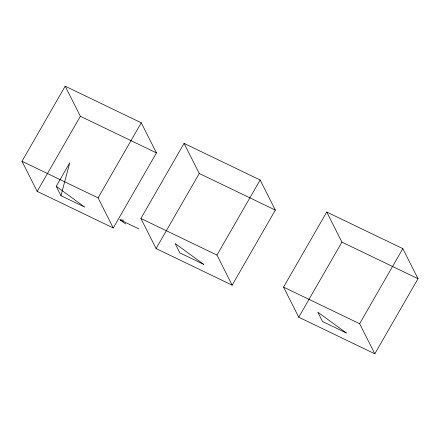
<?xml version="1.0" encoding="UTF-8"?>
<svg xmlns="http://www.w3.org/2000/svg" width="440" height="440" viewBox="0 0 440 440"><rect width="100%" height="100%" fill="white"/><g stroke="black" fill="none" stroke-linecap="round" stroke-linejoin="round"><path stroke-width="0.66" d="M60.979 195.696L69.724 162.828L56.232 186.291L60.979 195.696L84.755 207.136L56.232 186.291M22 161.282L65.181 86.191L141.262 122.793L156.459 152.889L113.278 227.981L37.197 191.373L22 161.282L98.087 197.885L113.278 227.981M37.197 191.373L80.377 116.281L65.181 86.191M98.087 197.885L141.262 122.793M140.882 218.477L184.063 143.385L260.145 179.993L275.341 210.084L232.161 285.175L156.079 248.567L140.882 218.477L216.964 255.085L232.161 285.175M156.079 248.567L199.26 173.481L184.063 143.385M216.964 255.085L260.145 179.993M283.541 287.111L326.722 212.02L402.804 248.628L418 278.718L374.82 353.81L298.738 317.207L283.541 287.111L359.623 323.719L374.82 353.81M298.738 317.207L341.913 242.115L326.722 212.02M359.623 323.719L402.804 248.628M125.653 223.966L119.95 219.797L123.756 220.204M80.377 116.281L156.459 152.889M199.26 173.481L275.341 210.084M341.913 242.115L418 278.718M119.95 219.797L138.969 228.948M203.638 264.33L179.861 252.89L175.114 243.49L203.638 264.33M346.297 332.965L322.52 321.53L317.768 312.125L346.297 332.965"/></g></svg>
